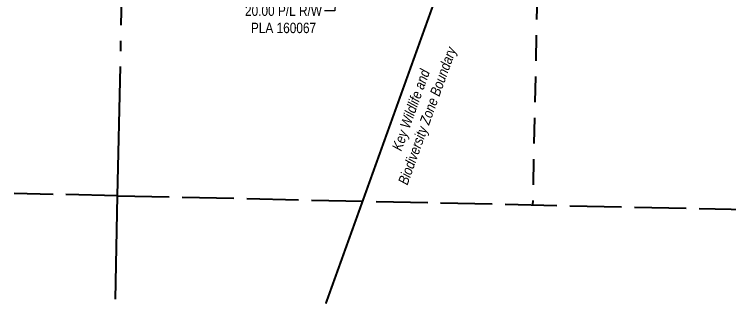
# Model space of a CAD drawing. Extents: x 393916 to 404684, y 6048329 to 6056646.
# Drawn here: x 401953 to 402644, y 6051614 to 6051895 of the extents above; entities that cross this region are included whole.
import ezdxf

# ---------------------------------------------------------------- set-up
doc = ezdxf.new("R2010")
doc.units = 0
doc.header["$LTSCALE"] = 5
doc.header["$PDMODE"] = 34
doc.header["$PDSIZE"] = 0.03
for name, pattern in [('DASHDOT2', [12.7, 6.35, -3.175, 0, -3.175]), ('foc-LSD', [8, 5, -3]), ('foc-QUARTERLINE', [33, 25, -3, 2, -3]), ('foc-UNSURVEYED', [12.5, 10, -2.5])]:
    doc.linetypes.add(name, pattern=pattern)
doc.layers.get('Defpoints').update_dxf_attribs({"color": 9})
for name, color, linetype in [('AS-WILDLIFE', 131, 'DASHDOT2'), ('L-QSEC', 8, 'foc-QUARTERLINE'), ('L-SECTION-LSD', 7, 'foc-LSD'), ('L-USEC', 7, 'foc-UNSURVEYED')]:
    doc.layers.add(name, color=color, linetype=linetype)
doc.layers.add('F-RW-T', color=190, linetype='Continuous', lineweight=9)
doc.styles.add('240', font='ARIALN.TTF', dxfattribs={"height": 30})
doc.styles.add('80CG', font='ARIALN.TTF', dxfattribs={"height": 10})
doc.dimstyles.new('Compass 5 000', dxfattribs={"dimscale": 5, "dimtxt": 9, "dimasz": 2, "dimexe": 0.2, "dimexo": 0.0625, "dimgap": 0.5, "dimtad": 0, "dimtih": 1, "dimtoh": 1, "dimzin": 0, "dimdsep": 46, "dimtxsty": '80CG', "dimcen": 0.1, "dimse1": 1, "dimse2": 1, "dimclrd": 256, "dimclrt": 256, "dimaunit": 1, "dimadec": 4, "dimazin": 0, "dimtfac": 0.06, "dimtofl": 0, "dimtmove": 0, "dimatfit": 1, "dimfxl": 0.2, "dimtolj": 1, "dimtzin": 0, "dimlwd": -1, "dimarcsym": 0})

# ---------------------------------------------------------------- blocks, each defined once
blk = doc.blocks.new('*D442')
at = {"layer": 'Defpoints', "color": 0, "transparency": 16777216}
for p in [(402279.03, 6051956.28), (402264.75, 6051937.05), (402278.02, 6051936.38)]:
    blk.add_point(p, dxfattribs=at)
at = {"layer": 'F-RW-T', "transparency": 16777216}
for p, q in [((402266.26, 6051966.93), (402266.77, 6051976.92)), ((402264.25, 6051927.06), (402262.78, 6051898.07)), ((402262.78, 6051898.07), (402252.78, 6051898.07))]:
    blk.add_line(p, q, dxfattribs=at)
for points in [[(402264.6, 6051967.02), (402267.93, 6051966.85), (402265.76, 6051956.95)], [(402262.58, 6051927.15), (402265.91, 6051926.98), (402264.75, 6051937.05)]]:
    blk.add_solid(points, dxfattribs=at)
at = {"layer": 'F-RW-T', "transparency": 16777216, "insert": (402213.24, 6051898.07), "char_height": 10, "attachment_point": 5, "style": '80CG'}
blk.add_mtext('\\A1;Veren\\P20.00 P/L R/W\\PPLA 160067', dxfattribs=at)

msp = doc.modelspace()

# ---------------------------------------------------------------- linework, layer by layer
at = {"layer": 'AS-WILDLIFE', "const_width": 2, "flags": 128}
msp.add_lwpolyline([(402254.109, 6051614.689), (402462.364, 6052193.918), (402636.923, 6052610.789)], dxfattribs=at)
at = {"layer": 'L-QSEC'}
for p, q in [((402052.797, 6051719.086), (402069.265, 6052483.263)), ((402050.644, 6051619.152), (402052.797, 6051719.086))]:
    msp.add_line(p, q, dxfattribs=at)
at = {"layer": 'L-SECTION-LSD'}
msp.add_line((402471.472, 6052514.435), (402454.215, 6051710.282), dxfattribs=at)
at = {"layer": 'L-USEC'}
for q in [(401952.863, 6051721.278), (402855.632, 6051701.477)]:
    msp.add_line((402052.797, 6051719.086), q, dxfattribs=at)

# ---------------------------------------------------------------- texts
at = {"layer": 'AS-WILDLIFE', "insert": (402345.72, 6051798.803), "char_height": 10, "attachment_point": 5, "rotation": 70.224598, "style": '240'}
msp.add_mtext_dynamic_manual_height_columns('{\\fArial Narrow|b0|i1|c0|p34;Key Wildlife and \\PBiodiversity Zone Boundary}', width=140.95085, gutter_width=50.021, heights=[0], dxfattribs=at)

# ---------------------------------------------------------------- dimensions: what is measured, and where the dimension line sits
at = {"layer": 'F-RW-T'}
dim = msp.add_linear_dim(base=(402264.751, 6051937.049), p1=(402279.03, 6051956.277), p2=(402278.025, 6051936.379), angle=267.107661, text='Veren\\P20.00 P/L R/W\\PPLA 160067', dimstyle='Compass 5 000', dxfattribs=at)
dim.commit()
dim.dimension.update_dxf_attribs({"geometry": '*D442', "text_midpoint": (402213.242, 6051898.072), "dimtype": 161})

doc.saveas('drawing.dxf')
